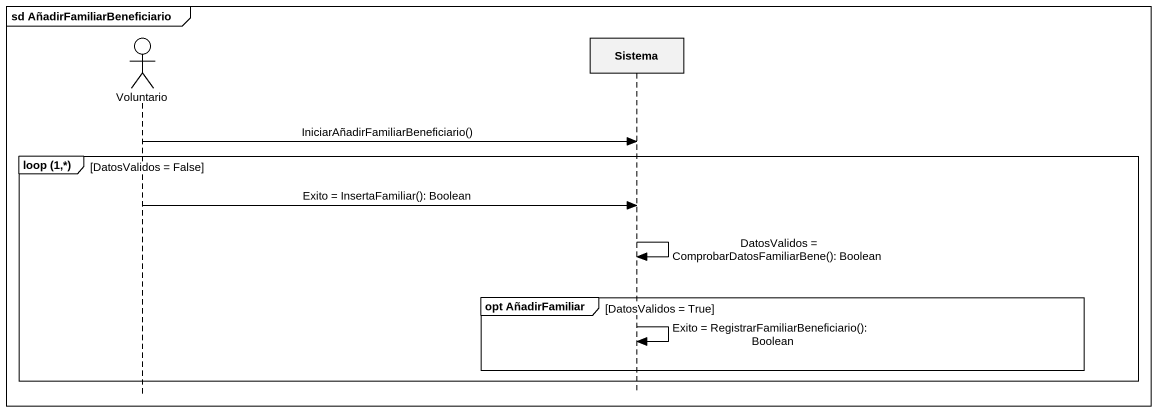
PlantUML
@startuml
mainframe sd AñadirFamiliarBeneficiario
hide footbox
actor Voluntario
participant Sistema

Voluntario -> Sistema : IniciarAñadirFamiliarBeneficiario()
group loop (1,*) [DatosValidos = False]
  Voluntario -> Sistema : Exito = InsertaFamiliar(): Boolean
  Sistema -> Sistema : DatosValidos = ComprobarDatosFamiliarBene(): Boolean
  group opt AñadirFamiliar [DatosValidos = True]
    Sistema -> Sistema : Exito = RegistrarFamiliarBeneficiario(): Boolean
  end
end
@enduml
